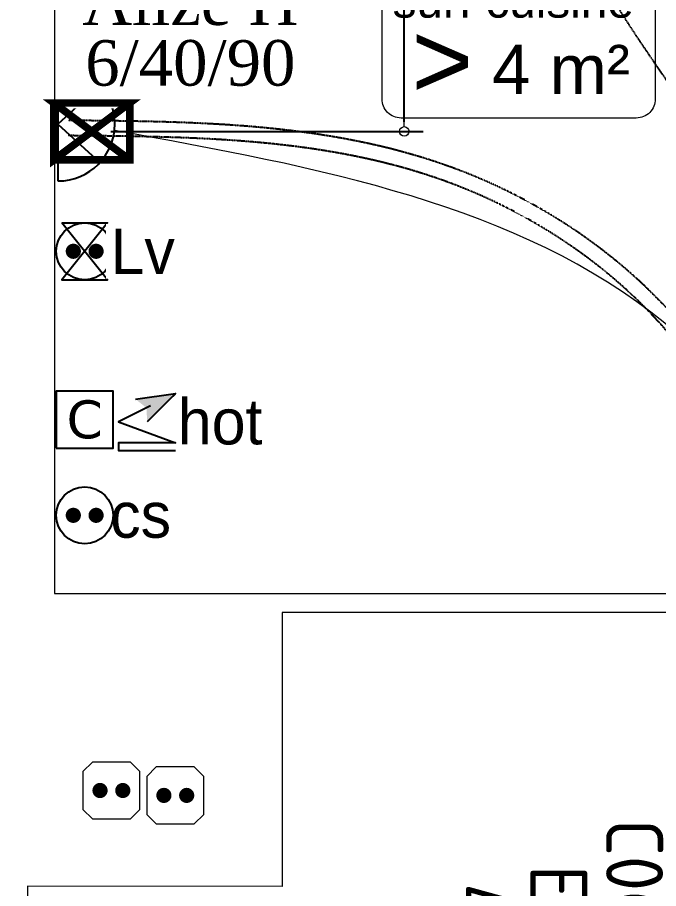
# Model space of a CAD drawing. Header units: millimetres. Extents: x 454430 to 532383, y -370512 to -310890.
# Drawn here: x 469401 to 471091, y -331104 to -328806 of the extents above; entities that cross this region are included whole.
import ezdxf
from ezdxf import colors
from ezdxf.entities.mleader import LeaderData, LeaderLine
from ezdxf.math import Vec2, Vec3

# ---------------------------------------------------------------- set-up
doc = ezdxf.new("R2010")
doc.units = ezdxf.units.MM
doc.set_wipeout_variables(frame=1)
doc.linetypes.add('prlm_ef', pattern=[0.165, 0.1, -0.065])
doc.linetypes.add('prlm_gaz', pattern=[36, 24, -3, 0, -3, 0, -3, 0, -3])
doc.layers.add('_GAZELEC-BOITE INCORPO', color=36, linetype='Continuous', lineweight=18)
doc.layers.add('_GAZELEC-RESERVATION', color=1, linetype='Continuous', lineweight=18)
for name, color, linetype in [('_GAZELEC-EAU CHAUDE', 1, 'Continuous'), ('prlm-EAU-EF', 161, 'Continuous'), ('prlm-ELEC-CFO', 201, 'Continuous'), ('prlm-GAZ', 20, 'Continuous'), ('prlm-VMC', 93, 'Continuous')]:
    doc.layers.add(name, color=color, linetype=linetype)
doc.layers.add('prlm-xpoly', color=7, linetype='Continuous', plot=False)
doc.styles.add('Arial', font='arial.ttf')
doc.styles.add('prlm-elec-cfo', font='comic.ttf', dxfattribs={"height": 12})
doc.styles.add('prlm-sejc', font='arial.ttf', dxfattribs={"height": 20})
doc.styles.add('prlm-vmc', font='pala.ttf', dxfattribs={"height": 14})
doc.styles.add('prlm-xpoly', font='isocp.shx', dxfattribs={"height": 15})
doc.styles.get("Standard").update_dxf_attribs({"font": 'arial.ttf'})
doc.dimstyles.new('200', dxfattribs={"dimtxt": 150, "dimasz": 25, "dimexe": 50, "dimexo": 50, "dimgap": 20, "dimtad": 1, "dimdec": 0, "dimlfac": 0.1, "dimdsep": 46, "dimtxsty": 'Arial', "dimblk1": 'DOTBLANK', "dimblk2": 'DOTBLANK', "dimsah": 1, "dimcen": 25, "dimclrd": 5, "dimclre": 5, "dimadec": 0, "dimazin": 0, "dimtfac": 1, "dimtdec": 0, "dimtmove": 0, "dimatfit": 3, "dimldrblk": 'DOTBLANK', "dimfxl": 50, "dimtolj": 1, "dimtzin": 0, "dimarcsym": 0})

# ---------------------------------------------------------------- blocks, each defined once
blk = doc.blocks.new('xi.HOT')
at = {"layer": 'prlm-ELEC-CFO', "lineweight": 5}
blk.add_hatch(color=0, dxfattribs=at).paths.add_polyline_path([(-3, 6), (-0.1, 3.7), (0, 0), (7.5, 7.5)])
at = {"layer": 'prlm-ELEC-CFO', "color": 0}
for points in [[(-3, 6), (7.5, 7.5), (0, 0)], [(0.95, 4.23), (-7.5, 0), (7.5, -5.5), (-7.5, -5.5), (-7.5, -7.5), (7.5, -7.5)]]:
    blk.add_lwpolyline(points, dxfattribs=at)
blk = doc.blocks.new('xi.PCS')
at = {"color": 0, "lineweight": 5}
blk.add_wipeout([(-7.5, -7.5), (7.5, -7.5), (7.5, 7.5), (-7.5, 7.5)], dxfattribs=at).dxf.layer = 'prlm-ELEC-CFO'
at = {"layer": 'prlm-ELEC-CFO', "color": 0, "linetype": 'ByBlock', "lineweight": 5, "const_width": 2}
for points in [[(-4, 0, 1), (-2, 0, 1)], [(2, 0, 1), (4, 0, 1)]]:
    blk.add_lwpolyline(points, format="xyb", close=True, dxfattribs=at)
at = {"layer": 'prlm-ELEC-CFO', "color": 0, "linetype": 'ByBlock', "lineweight": -2}
blk.add_circle((0, 0), 7.5, dxfattribs=at)
blk = doc.blocks.new('xi.SF32')
at = {"layer": 'prlm-ELEC-CFO', "color": 0, "flags": 128}
blk.add_lwpolyline([(-7.5, -7.5), (7.5, -7.5), (7.5, 7.5), (-7.5, 7.5)], close=True, dxfattribs=at)
at = {"layer": 'prlm-ELEC-CFO', "color": 0, "linetype": 'ByBlock', "insert": (0, 0), "char_height": 10, "width": 11.36, "attachment_point": 5}
blk.add_mtext('{\\fVerdana|b0|i0|c0|p34;C}', dxfattribs=at)
blk = doc.blocks.new('xi.LV')
at = {"color": 0, "lineweight": 5}
blk.add_wipeout([(-7.5, -7.5), (7.5, -7.5), (7.5, 7.5), (-7.5, 7.5)], dxfattribs=at).dxf.layer = 'prlm-ELEC-CFO'
at = {"layer": 'prlm-ELEC-CFO', "color": 0, "linetype": 'ByBlock', "lineweight": 5, "const_width": 2}
for points in [[(-4, 0, 1), (-2, 0, 1)], [(2, 0, 1), (4, 0, 1)]]:
    blk.add_lwpolyline(points, format="xyb", close=True, dxfattribs=at)
at = {"layer": 'prlm-ELEC-CFO', "color": 0, "linetype": 'ByBlock', "lineweight": -2}
blk.add_circle((0, 0), 7.5, dxfattribs=at)
blk = doc.blocks.new('xi.ECAP')
at = {"color": 0}
blk.add_wipeout([(-15, 0), (-10.13, 11.06), (0, 15), (10.13, 11.06), (15, 0)], dxfattribs=at).dxf.layer = 'prlm-ELEC-CFO'
at = {"layer": 'prlm-ELEC-CFO', "color": 0, "linetype": 'ByBlock', "lineweight": -2, "flags": 128}
blk.add_lwpolyline([(15, 0, 1), (-15, 0)], format="xyb", close=True, dxfattribs=at)
at = {"layer": 'prlm-ELEC-CFO', "color": 0}
blk.add_lwpolyline([(-10.13, 11.06), (0, 0), (10.13, 11.06)], dxfattribs=at)
blk = doc.blocks.new('xi.4m²')
at = {"color": 0}
blk.add_wipeout([(-34.54, 20.54), (34.54, 20.54), (34.54, -20.54), (-34.54, -20.54)], dxfattribs=at).dxf.layer = 'prlm-ELEC-CFO'
at = {"layer": 'prlm-ELEC-CFO', "color": 0, "lineweight": 13}
blk.add_lwpolyline([(-31, 22), (31, 22, -0.414214), (36, 17), (36, -17, -0.414214), (31, -22), (-31, -22, -0.414214), (-36, -17), (-36, 17, -0.414214)], format="xyb", close=True, dxfattribs=at)
at = {"layer": 'prlm-ELEC-CFO', "color": 0, "attachment_point": 6, "line_spacing_factor": 0.8, "style": 'prlm-sejc'}
for s, insert, char_height in [('surf cuisine', (30.36, 8.9), 9), ('4 m²', (29.31, -9.19), 13)]:
    blk.add_mtext(s, dxfattribs=dict(at, insert=insert, char_height=char_height))
at = {"layer": 'prlm-ELEC-CFO', "color": 0, "style": 'prlm-sejc', "flags": 8}
blk.add_attdef('?', (-28.3, -16.79), '', height=20, dxfattribs=at)
blk = doc.blocks.new('xi.PCGTL')
at = {"layer": 'prlm-ELEC-CFO', "color": 0, "lineweight": 0}
blk.add_lwpolyline([(-7.5, -5), (-5, -7.5), (5, -7.5), (7.5, -5), (7.5, 5), (5, 7.5), (-5, 7.5), (-7.5, 5)], close=True, dxfattribs=at)
at = {"layer": 'prlm-ELEC-CFO', "color": 0, "linetype": 'ByBlock', "lineweight": 5, "const_width": 2}
for points in [[(-4, 0, 1), (-2, 0, 1)], [(2, 0, 1), (4, 0, 1)]]:
    blk.add_lwpolyline(points, format="xyb", close=True, dxfattribs=at)
blk = doc.blocks.new('xi.LVrob')
at = {"layer": 'prlm-EAU-EF', "color": 0}
blk.add_lwpolyline([(-6, 7.5), (6, 7.5), (-6, -7.5), (6, -7.5)], close=True, dxfattribs=at)
blk = doc.blocks.new('_DOTBLANK')
at = {"color": 0, "linetype": 'ByBlock'}
blk.add_line((-0.5, 0), (-1, 0), dxfattribs=at)
blk.add_circle((0, 0), 0.5, dxfattribs=at)
blk = doc.blocks.new('*D157')
at = {"layer": '_GAZELEC-BOITE INCORPO', "color": 5, "lineweight": -2, "transparency": 16777216}
for p, q in [((469684, -327866.3), (470470.4, -327866.3)), ((470420.4, -329081.5), (470420.4, -327891.3)), ((469647, -329106.5), (470470.4, -329106.5))]:
    blk.add_line(p, q, dxfattribs=at)
at = {"layer": '_GAZELEC-BOITE INCORPO', "color": 5, "lineweight": -2, "transparency": 16777216, "xscale": 25, "yscale": 25, "zscale": 25}
for p, rotation in [((470420.4, -327866.3), 90), ((470420.4, -329106.5), 270)]:
    blk.add_blockref('_DOTBLANK', p, dxfattribs=dict(at, rotation=rotation))
at = {"layer": '_GAZELEC-BOITE INCORPO', "color": 0, "transparency": 16777216, "insert": (470325.1, -328486.4), "char_height": 150, "attachment_point": 5, "rotation": 90, "style": 'Arial'}
blk.add_mtext('\\A1;124', dxfattribs=at)

msp = doc.modelspace()

# ---------------------------------------------------------------- linework, layer by layer
at = {"layer": 'prlm-xpoly', "lineweight": 0}
for points in [[(476261.6, -327864.1), (471989.6, -327864.1), (471989.6, -327930.2), (470718.3, -327930.1), (470718.3, -328460.1), (469498.3, -328460.1), (469498.3, -330325.2), (471768.3, -330325.2), (471767.8, -332349.8), (476261.6, -332349.6)], [(471717.6, -330375.2), (470098.9, -330375.2), (470098.9, -331098.3), (469427.6, -331097.6), (469428.3, -332348.4), (471718.3, -332349.8)]]:
    msp.add_lwpolyline(points, close=True, dxfattribs=at)

# ---------------------------------------------------------------- block references
at = {"layer": 'prlm-ELEC-CFO', "xscale": 10, "yscale": 10, "zscale": 10}
for name, p in [('xi.SF32', (469578.3, -329866.9)), ('xi.PCGTL', (469648.7, -330844.9)), ('xi.PCGTL', (469817, -330857.8))]:
    msp.add_blockref(name, p, dxfattribs=at)

# ---------------------------------------------------------------- texts
at = {"layer": 'prlm-xpoly', "lineweight": 20, "insert": (470827.3, -331256.9), "char_height": 150, "attachment_point": 5, "rotation": 270, "line_spacing_factor": 0.8, "style": 'prlm-xpoly'}
msp.add_mtext('C004-T2\\PENTR\\P4.04', dxfattribs=at)

# ---------------------------------------------------------------- next in the draw order: block references
at = {"layer": 'prlm-ELEC-CFO', "xscale": 10, "yscale": 10, "zscale": 10}
msp.add_blockref('xi.4m²', (470721.9, -328851.2), dxfattribs=at).add_auto_attribs({'?': '>'})

# ---------------------------------------------------------------- next in the draw order: texts
at = {"layer": 'prlm-ELEC-CFO', "lineweight": 20, "char_height": 120, "attachment_point": 5, "line_spacing_factor": 0.8, "style": 'prlm-elec-cfo', "bg_fill": 3, "box_fill_scale": 1.1, "bg_fill_color": 256, "bg_fill_transparency": 0}
for s, insert in [('Lv', (469731.1, -329422.7)), ('hot', (469935.2, -329872.9)), ('cs', (469725.7, -330119.1))]:
    msp.add_mtext(s, dxfattribs=dict(at, insert=insert))

# ---------------------------------------------------------------- next in the draw order: block references
at = {"layer": 'prlm-ELEC-CFO', "xscale": 10, "yscale": 10, "zscale": 10}
for name, p in [('xi.LV', (469578.3, -329422.7)), ('xi.HOT', (469742.5, -329872.9)), ('xi.PCS', (469578.3, -330119.1))]:
    msp.add_blockref(name, p, dxfattribs=at)

# ---------------------------------------------------------------- next in the draw order: linework, layer by layer
at = {"layer": 'prlm-ELEC-CFO', "lineweight": 13}
msp.add_spline([(471645, -330258.3), (471106.7, -329612.3), (469656.8, -329104)], degree=3, dxfattribs=at)

# ---------------------------------------------------------------- next in the draw order: block references
at = {"layer": 'prlm-EAU-EF', "xscale": 10, "yscale": 10, "zscale": 10}
msp.add_blockref('xi.LVrob', (469578.3, -329422.7), dxfattribs=at)

# ---------------------------------------------------------------- next in the draw order: block references
at = {"layer": 'prlm-ELEC-CFO', "xscale": 10, "yscale": 10, "zscale": 10, "rotation": 269.9999999999998}
msp.add_blockref('xi.ECAP', (469507.7, -329087.3), dxfattribs=at)

# ---------------------------------------------------------------- next in the draw order: texts
at = {"layer": 'prlm-EAU-EF', "lineweight": 20, "insert": (469731.1, -329422.7), "char_height": 120, "attachment_point": 5, "line_spacing_factor": 0.8, "style": 'prlm-elec-cfo', "bg_fill": 3, "box_fill_scale": 1.1, "bg_fill_color": 256, "bg_fill_transparency": 0}
msp.add_mtext('Lv', dxfattribs=at)

# ---------------------------------------------------------------- next in the draw order: linework, layer by layer
at = {"layer": '_GAZELEC-EAU CHAUDE', "linetype": 'prlm_ef'}
msp.add_spline([(470019.6, -332398.1), (470211.8, -332398.1), (470947.8, -332089.3), (471387.8, -330721.7), (471228.9, -329797.1), (470597.5, -329264.8), (469534.3, -329117.6)], degree=3, dxfattribs=at)
at = {"layer": 'prlm-EAU-EF', "linetype": 'prlm_ef'}
msp.add_open_spline([(470018.5, -332438.1), (470048.6, -332439), (470078.9, -332439.9), (470140.3, -332440.5), (470171.3, -332440.2), (470210.2, -332438.3), (470217.8, -332437.8), (470233, -332436.8), (470240.6, -332436.2), (470263.4, -332434.2), (470278.7, -332432.5), (470324.3, -332426.7), (470354.7, -332421.6), (470445.9, -332402.9), (470506.2, -332385.9), (470623.7, -332343.3), (470680.9, -332317.8), (470790.4, -332259), (470842.6, -332225.6), (470908.6, -332175.7), (470925.4, -332162.2), (470952.1, -332139.4), (470962.3, -332130.4), (470984.7, -332109.6), (470996.9, -332097.9), (471020.4, -332073.9), (471031.9, -332061.7), (471065.3, -332024.3), (471086.3, -331998.4), (471137.7, -331929), (471166.3, -331884.2), (471217.7, -331791.1), (471240.7, -331742.7), (471281.7, -331643.1), (471299.8, -331591.8), (471331.5, -331486.9), (471345.2, -331433.3), (471374.9, -331296.8), (471388.6, -331212.8), (471409.3, -331043.1), (471416.5, -330957.3), (471422.7, -330848), (471423.9, -330824.4), (471425.8, -330780.7), (471426.6, -330760.6), (471427.7, -330726.7), (471428.1, -330712.8), (471428.8, -330685.1), (471429.1, -330671.2), (471429.9, -330629.7), (471430.2, -330602.1), (471430.1, -330519.4), (471428.9, -330464.6), (471423.1, -330356.1), (471418.6, -330302.4), (471404.9, -330196.5), (471395.9, -330144.3), (471372.3, -330041.7), (471357.7, -329991.4), (471322, -329893.3), (471300.8, -329845.4), (471271.4, -329791), (471266.9, -329783), (471257.8, -329767.2), (471253.1, -329759.3), (471238.7, -329735.8), (471228.7, -329720.3), (471197.3, -329674.7), (471174.7, -329645.1), (471111.9, -329570.5), (471069.3, -329527), (470978.2, -329445.6), (470929.6, -329407.7), (470828.3, -329338.3), (470775.4, -329306.8), (470699.3, -329267.3), (470677.1, -329256.5), (470636.9, -329238.1), (470618.8, -329230.3), (470582.6, -329215.4), (470564.4, -329208.4), (470509.6, -329188.4), (470472.8, -329176.5), (470372.4, -329147.9), (470308.2, -329133.6), (470179, -329111.1), (470114, -329102.8), (469983.3, -329090.5), (469917.7, -329086.5), (469786.2, -329081.1), (469720.4, -329079.8), (469614.6, -329078.3), (469574.6, -329078), (469534.7, -329077.6)], degree=3, knots=[0, 0, 0, 0, 90.527187, 90.527187, 181.054375, 181.054375, 202.945415, 202.945415, 224.836455, 224.836455, 268.618535, 268.618535, 356.182695, 356.182695, 532.392421, 532.392421, 708.602146, 708.602146, 884.811872, 884.811872, 947.011156, 947.011156, 986.684274, 986.684274, 1036.036476, 1036.036476, 1085.388678, 1085.388678, 1184.093082, 1184.093082, 1341.539712, 1341.539712, 1498.986341, 1498.986341, 1656.432971, 1656.432971, 1813.879601, 1813.879601, 2051.427806, 2051.427806, 2288.97601, 2288.97601, 2354.648036, 2354.648036, 2410.491734, 2410.491734, 2449.246005, 2449.246005, 2488.000277, 2488.000277, 2565.508821, 2565.508821, 2720.525908, 2720.525908, 2875.542995, 2875.542995, 3030.560082, 3030.560082, 3185.577169, 3185.577169, 3340.594257, 3340.594257, 3367.485714, 3367.485714, 3394.377172, 3394.377172, 3448.160087, 3448.160087, 3555.725918, 3555.725918, 3729.446808, 3729.446808, 3903.167697, 3903.167697, 4076.888586, 4076.888586, 4147.232048, 4147.232048, 4203.658587, 4203.658587, 4260.085127, 4260.085127, 4372.938205, 4372.938205, 4566.355835, 4566.355835, 4759.773466, 4759.773466, 4953.191097, 4953.191097, 5146.608727, 5146.608727, 5264.204101, 5264.204101, 5264.204101, 5264.204101], dxfattribs=at)

# ---------------------------------------------------------------- next in the draw order: texts
at = {"layer": 'prlm-VMC', "ltscale": 25, "insert": (469856.7, -328846.7), "char_height": 120, "width": 586.147, "attachment_point": 5, "line_spacing_factor": 0.8, "style": 'prlm-vmc', "bg_fill": 2}
msp.add_mtext('Alizé H 6/40/90', dxfattribs=at)

# ---------------------------------------------------------------- next in the draw order: leaders
at = {"layer": '_GAZELEC-RESERVATION', "color": 6}
ml = msp.add_multileader_mtext('Standard', dxfattribs=at)
ml.set_content('résa n°57\\P400x200 en dalle haute', color=6)
ml.set_leader_properties()
ml.build(insert=Vec2(0, 0))
ml.multileader.update_dxf_attribs({"has_text_frame": 1, "arrow_head_size": 80, "scale": 20})
ctx = ml.context
ctx.base_point, ctx.scale, ctx.char_height, ctx.arrow_head_size, ctx.landing_gap_size, ctx.plane_origin = Vec3(463723.9, -329370), 20, 80, 80, 40, Vec3(458175.4, -329171.7)
notes = []
notes.append((ctx, [(0, (1, 1, 0), (465049.7, -329370), (-1, 0), 89.8, [(0, [(465340.3, -329152.9)], 0, [])])]))
ctx.mtext.insert, ctx.mtext.width, ctx.mtext.flow_direction = Vec3(463763.9, -329329.4), 1568.85, 5
for ctx, leaders in notes:
    for number, flags, end, landing, length, lines in leaders:
        leader = LeaderData()
        leader.index, (leader.has_last_leader_line, leader.has_dogleg_vector, leader.attachment_direction) = number, flags
        leader.last_leader_point, leader.dogleg_vector, leader.dogleg_length = Vec3(end), Vec3(landing), length
        for number, points, colour, breaks in lines:
            line = LeaderLine()
            line.index, line.vertices, line.color, line.breaks = number, Vec3.list(points), colors.encode_raw_color(colour), breaks
            leader.lines.append(line)
        ctx.leaders.append(leader)

# ---------------------------------------------------------------- next in the draw order: linework, layer by layer
at = {"layer": '_GAZELEC-BOITE INCORPO', "const_width": 20}
msp.add_lwpolyline([(469497, -329131.5), (469497, -329181.5), (469697, -329181.5), (469697, -329031.5), (469497, -329031.5), (469497, -329181.5), (469697, -329031.5), (469497, -329031.5), (469697, -329181.5)], dxfattribs=at)
at = {"layer": 'prlm-EAU-EF', "linetype": 'prlm_ef'}
for points in [[(469528, -337277.7), (469308.5, -337255), (469005.3, -337112.1), (468641, -336648.6), (468530, -336366.6), (468472.3, -335846.8), (468472.3, -335336.7), (468472.3, -334062.7), (468487.2, -332197.6), (468487.2, -331312.8), (468507, -330336.6), (468539.1, -328799.2), (468539.1, -327899.8), (468600.6, -327273.5), (468738.4, -326998.3), (471772.9, -323732.1), (472752.6, -323397), (473066.2, -323397)], [(469537.5, -337298.6), (469305.9, -337274.4), (468518.5, -336551.9), (468409.5, -335720.4), (468409.5, -334017.4), (468409.5, -330530.4), (468409.5, -327421.7), (468125.1, -326012.6), (467480.7, -324733.9), (467288, -324046.9), (467263.6, -323572.3)], [(470003.6, -332455), (470358, -332441.2), (471010.1, -332227.1), (471541, -331241.8), (471418, -329447.3), (470789.9, -328361.3), (470731.9, -327903.2)]]:
    msp.add_spline(points, degree=3, dxfattribs=at)
at = {"layer": 'prlm-GAZ', "linetype": 'prlm_gaz', "ltscale": 0.8}
for points in [[(469528.4, -336924.6), (469345.5, -336924.6), (468783.7, -336791.9), (468630.4, -336538.8), (468516.2, -336066), (468501.2, -334998.8), (468501.2, -334176.3), (468526, -332450.7), (468563, -330425.4), (468616.5, -328036.4), (468628.4, -327380.6), (468741.4, -327075.3), (468928.1, -326772.3), (469170.4, -326393), (470628.1, -324666.3), (471996.5, -323685.9), (472647.6, -323468.4), (473028.9, -323477.7)], [(469539.1, -336937), (469325.1, -336937), (468804.5, -336861.6), (468612.2, -336687.4), (468526.3, -336490.8), (468443.1, -335828.3), (468443.1, -335215), (468443.1, -334686.8), (468443.1, -333559.3), (468443.1, -332127.6), (468459.4, -330390.7), (468475.3, -329559.6), (468492.2, -328758.8), (468485.9, -328028.1), (468445.8, -327395.3), (468343.8, -326599.6), (468193.7, -326068.9), (467659.4, -324996.6), (467392.9, -324348.7), (467320.8, -323968.5), (467295.8, -323562.5)]]:
    msp.add_spline(points, degree=3, dxfattribs=at)

# ---------------------------------------------------------------- next in the draw order: dimensions: what is measured, and where the dimension line sits
at = {"layer": '_GAZELEC-BOITE INCORPO'}
dim = msp.add_linear_dim(base=(470420.4, -327866.3), p1=(469597, -329106.5), p2=(469634, -327866.3), angle=90, dimstyle='200', dxfattribs=at)
dim.commit()
dim.dimension.update_dxf_attribs({"geometry": '*D157', "text_midpoint": (470325.1, -328486.4)})

doc.saveas('drawing.dxf')
